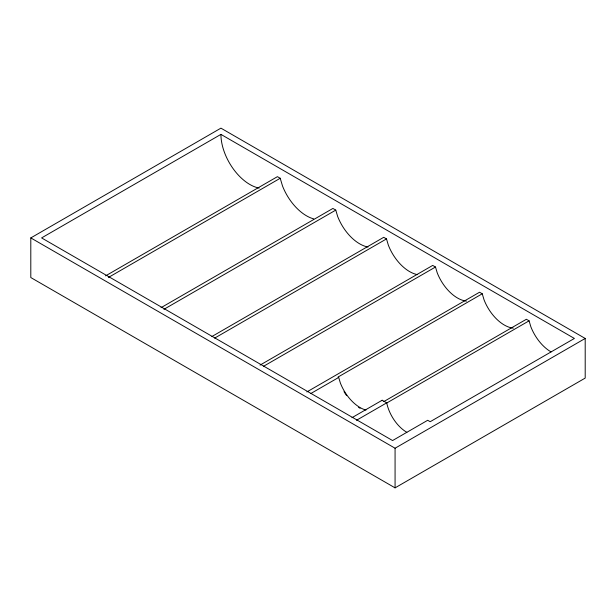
<?xml version="1.0" encoding="UTF-8"?>
<svg xmlns="http://www.w3.org/2000/svg" width="616" height="616" viewBox="0 0 616 616"><rect width="100%" height="100%" fill="white"/><g stroke="black" fill="none" stroke-linecap="round" stroke-linejoin="round"><path stroke-width="0.92" d="M382.113 400.777L382.182 400.231L386.709 402.849A29.483 17.025 60 0 0 406.845 432.317M30.8 237.915L220.928 128.143L585.2 338.454L585.2 378.085L395.072 487.857L30.8 277.546L30.8 237.915L395.072 448.225L585.2 338.454M220.928 134.38L41.603 237.915L392.585 440.548L427.697 420.281L430.176 421.714L574.397 338.454L220.928 134.38A40.902 23.616 60 0 0 259.144 188.072M105.575 275.876L277.431 176.661L280.218 178.27L282.498 185.94A39.224 22.646 60 0 0 313.69 218.873M108.362 277.485L280.218 178.27M161.046 307.661L332.902 208.447L335.774 210.102L337.653 216.439A35.944 20.752 60 0 0 368.052 247.024M163.918 309.317L335.774 210.102M211.873 336.536L383.73 237.314L386.494 238.916L388.357 245.183A34.642 19.997 60 0 0 417.656 274.659M214.638 338.13L386.494 238.916M260.037 365.111L432.717 265.411L435.497 267.021L437.206 272.765A33.118 19.119 60 0 0 466.443 301.108M263.64 366.235L435.497 267.021M306.86 391.93L479.548 292.23L482.251 293.786L484.037 299.8A33.118 19.119 60 0 0 513.274 328.143M482.251 293.786L338.03 377.054L338.7 377.439L340.355 383.013A32.232 18.611 60 0 0 365.996 410.079M310.941 393.462L338.7 377.439M351.967 417.679L382.182 400.231M383.822 401.57L526.38 319.265L529.082 320.828L530.853 326.788A33.002 19.05 60 0 0 551.066 351.921M356.495 420.289L386.709 402.849M386.525 403.133L529.082 320.828M395.072 448.225L395.072 487.857M360.098 408.293A33.118 19.119 60 0 1 358.574 407.353M346.669 395.649A33.118 19.119 60 0 1 344.021 391.637"/></g></svg>
